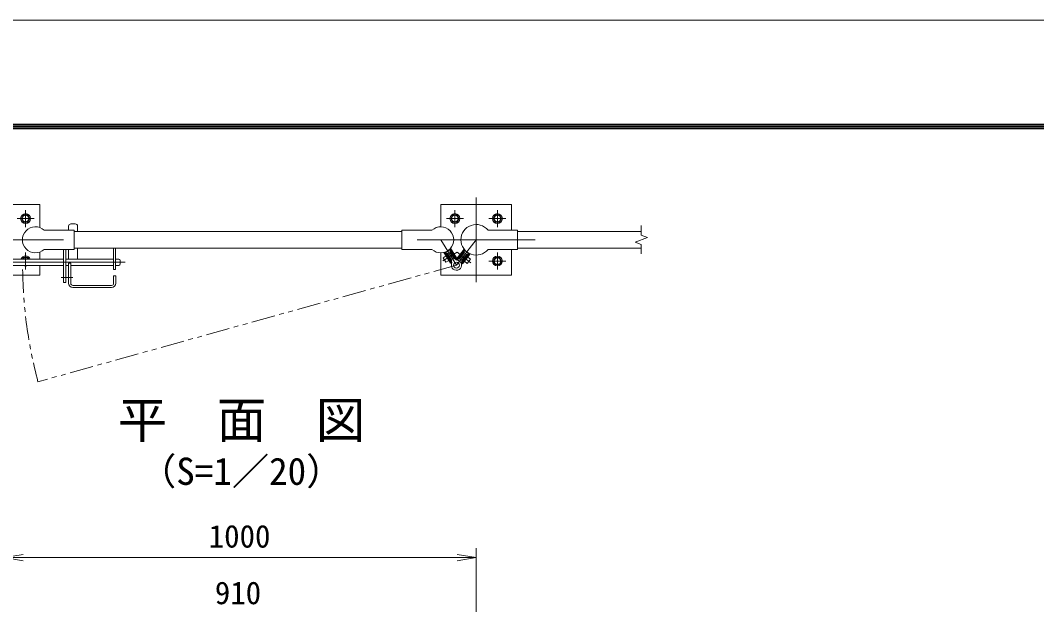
# Model space of a CAD drawing. Units: millimetres, scale not verified. Extents: x -4200 to 4200, y -2970 to 2970.
# Drawn here: x -2568 to -413, y 1732 to 2970 of the extents above; entities that cross this region are included whole.
import ezdxf
from ezdxf.enums import TextEntityAlignment as Align

# ---------------------------------------------------------------- set-up
doc = ezdxf.new("R2010")
doc.units = ezdxf.units.MM
doc.header["$LTSCALE"] = 20
doc.linetypes.add('USER1', pattern=[50.8, 31.75, -6.35, 6.35, -6.35])
doc.linetypes.add('USER2', pattern=[5, 2.5, -0.5, 0.5, -0.5, 0.5, -0.5])
doc.layers.add('0-0_D-TTL-TXT', color=7, linetype='Continuous')
for name, color, linetype, lineweight in [('0-1_D-BMK', 2, 'USER1', 13), ('0-2_D-STR1', 1, 'Continuous', 18), ('0-3_D-STR3', 3, 'Continuous', 13), ('0-4_D-STR-DIM', 7, 'Continuous', 9), ('0-5_0', 3, 'Continuous', 18), ('0-8_D-TTL', 7, 'Continuous', 9)]:
    doc.layers.add(name, color=color, linetype=linetype, lineweight=lineweight)
doc.styles.add('ＭＳ ゴシック', font='')
doc.styles.get('ＭＳ ゴシック').set_extended_font_data('MS Gothic')

# ---------------------------------------------------------------- blocks, each defined once
blk = doc.blocks.new('_Open')
at = {"layer": '0-5_0', "color": 7, "lineweight": 9}
blk.add_line((-20, 3.33), (0, 0), dxfattribs=at)
blk.add_lwpolyline([(-20, -3.33), (0, 0), (-20, 0)], dxfattribs=at)
blk = doc.blocks.new('M10-平')
at = {"layer": '0-5_0'}
blk.add_lwpolyline([(152.6, -88.1), (152.6, 88.1), (0, 176.2), (-152.6, 88.1), (-152.6, -88.1), (0, -176.2)], close=True, dxfattribs=at)
for radius in [210, 138.5]:
    blk.add_circle((0, 0), radius, dxfattribs=at)

msp = doc.modelspace()

# ---------------------------------------------------------------- linework, layer by layer
at = {"layer": '0-1_D-BMK'}
for p, q in [((-1601.55, 2415.38), (-1601.55, 2594.33)), ((-2556.55, 2531.94), (-2556.55, 2567.77)), ((-1646.55, 2531.94), (-1646.55, 2567.77)), ((-1556.55, 2531.94), (-1556.55, 2567.77)), ((-2574.46, 2549.85), (-2538.63, 2549.85)), ((-1628.63, 2549.85), (-1664.46, 2549.85)), ((-1538.63, 2549.85), (-1574.46, 2549.85)), ((-2726.55, 2504.85), (-2476.55, 2504.85)), ((-1726.55, 2504.85), (-1476.55, 2504.85)), ((-1676.7, 2504.85), (-1643.28, 2451.04)), ((-1601.55, 2504.85), (-1643.28, 2451.04)), ((-2556.55, 2441.94), (-2556.55, 2477.77)), ((-1641.7, 2478.85), (-1672.14, 2459.95)), ((-1642.06, 2478.95), (-1612.61, 2456.11)), ((-1556.55, 2441.94), (-1556.55, 2477.77)), ((-2662.86, 2457.15), (-2345.2, 2457.15)), ((-1538.63, 2459.85), (-1574.46, 2459.85)), ((-2481.32, 2424.65), (-2456.18, 2424.65))]:
    msp.add_line(p, q, dxfattribs=at)
at = {"layer": '0-1_D-BMK', "linetype": 'USER2'}
msp.add_line((-1643.28, 2451.04), (-2530.29, 2203.98), dxfattribs=at)
msp.add_arc((-1608.28, 2451.04), 954.54, 180.5332, 195, dxfattribs=at)
at = {"layer": '0-2_D-STR1'}
for p, q in [((-2453.4, 2522.35), (-1759.2, 2522.35)), ((-1514.05, 2522.35), (-1251.55, 2522.35)), ((-2453.4, 2487.35), (-1759.2, 2487.35)), ((-1514.05, 2487.35), (-1251.55, 2487.35))]:
    msp.add_line(p, q, dxfattribs=at)
at = {"layer": '0-3_D-STR3'}
for p, q in [((-2517.4, 2525.2), (-2453.4, 2525.2)), ((-2465.4, 2533.65), (-2465.4, 2525.2)), ((-2460.4, 2538.65), (-2451.4, 2538.65)), ((-2446.4, 2533.65), (-2446.4, 2522.35)), ((-1695.19, 2525.2), (-1759.2, 2525.2)), ((-1576.4, 2525.2), (-1514.05, 2525.2)), ((-2526.55, 2478.99), (-2526.55, 2463.65)), ((-2471.4, 2484.5), (-2471.4, 2414.65)), ((-2465.4, 2484.5), (-2465.4, 2463.65)), ((-2446.4, 2487.35), (-2446.4, 2463.65)), ((-2370.4, 2487.35), (-2370.4, 2442.15)), ((-2365.9, 2487.35), (-2365.9, 2442.15)), ((-1655.74, 2455.37), (-1669.92, 2478.2)), ((-1653.81, 2456.62), (-1667.63, 2478.89)), ((-1665.3, 2478.91), (-1665.62, 2477.54)), ((-1665.62, 2477.54), (-1653.98, 2458.79)), ((-1665.3, 2478.91), (-1658.5, 2483.14)), ((-1658.5, 2483.14), (-1657.12, 2482.81)), ((-1657.5, 2479.63), (-1655.8, 2480.69)), ((-1657.5, 2479.63), (-1648.01, 2464.34)), ((-1643.61, 2462.95), (-1657.44, 2485.22)), ((-1657.12, 2482.81), (-1645.48, 2464.07)), ((-1641.66, 2464.17), (-1655.81, 2486.96)), ((-1642.52, 2465.55), (-1627.26, 2485.23)), ((-1641.71, 2462.85), (-1625.77, 2483.41)), ((-1626.16, 2478.01), (-1637.19, 2463.78)), ((-1627.74, 2479.23), (-1626.16, 2478.01)), ((-1624.81, 2481.38), (-1618.48, 2476.48)), ((-2599.25, 2463.65), (-2475.9, 2463.65)), ((-2549.92, 2463.64), (-2552.14, 2467.48)), ((-2471.4, 2463.65), (-2370.4, 2463.65)), ((-2365.9, 2463.65), (-2358.9, 2463.65)), ((-2355.9, 2460.65), (-2355.9, 2453.65)), ((-1671.61, 2466.71), (-1665.23, 2470.66)), ((-1665.8, 2457.36), (-1671.61, 2466.71)), ((-1665.8, 2457.36), (-1659.43, 2461.32)), ((-1664.3, 2475.41), (-1662.6, 2476.47)), ((-1663.28, 2471.88), (-1662.43, 2472.4)), ((-1662.6, 2476.47), (-1653.1, 2461.18)), ((-1656.63, 2463.06), (-1662.43, 2472.4)), ((-1657.48, 2462.53), (-1656.63, 2463.06)), ((-1653.81, 2456.62), (-1655.76, 2455.41)), ((-1654.8, 2460.12), (-1653.1, 2461.18)), ((-1648.01, 2464.34), (-1646.31, 2465.4)), ((-1643.61, 2462.95), (-1641.66, 2464.17)), ((-1641.71, 2462.85), (-1642.62, 2463.57)), ((-1638.77, 2465.01), (-1637.19, 2463.78)), ((-1621.42, 2474.33), (-1632.45, 2460.1)), ((-1632.45, 2460.1), (-1630.87, 2458.88)), ((-1632.22, 2455.5), (-1616.28, 2476.06)), ((-1618.31, 2475.08), (-1631.83, 2457.64)), ((-1630.4, 2454.09), (-1614.15, 2475.06)), ((-1628.84, 2461.5), (-1622.1, 2470.19)), ((-1628.84, 2461.5), (-1628.05, 2460.88)), ((-1626.23, 2459.47), (-1620.3, 2454.88)), ((-1622.1, 2470.19), (-1621.31, 2469.58)), ((-1621.42, 2474.33), (-1619.84, 2473.1)), ((-1620.3, 2454.88), (-1613.56, 2463.57)), ((-1619.49, 2468.17), (-1613.56, 2463.57)), ((-1618.48, 2476.48), (-1618.31, 2475.08)), ((-2599.25, 2450.65), (-2475.9, 2450.65)), ((-2471.4, 2450.65), (-2465.4, 2450.65)), ((-2465.4, 2455.65), (-2465.4, 2412.65)), ((-2465.4, 2455.65), (-2460.9, 2455.65)), ((-2460.9, 2455.65), (-2460.9, 2412.65)), ((-2460.9, 2450.65), (-2370.4, 2450.65)), ((-2370.4, 2442.15), (-2365.9, 2442.15)), ((-2365.9, 2450.65), (-2358.9, 2450.65)), ((-1632.22, 2455.5), (-1630.4, 2454.09)), ((-2369.9, 2428.65), (-2369.9, 2412.65)), ((-2369.9, 2428.65), (-2365.4, 2428.65)), ((-2365.4, 2428.65), (-2365.4, 2412.65)), ((-2456.4, 2408.15), (-2374.4, 2408.15)), ((-2456.4, 2403.65), (-2374.4, 2403.65))]:
    msp.add_line(p, q, dxfattribs=at)
for points in [[(-2676.55, 2525.2), (-2676.55, 2579.85), (-2526.55, 2579.85), (-2526.55, 2530.72)], [(-1526.55, 2525.2), (-1526.55, 2579.85), (-1676.55, 2579.85), (-1676.55, 2532.35)], [(-2517.4, 2484.5), (-2453.4, 2484.5), (-2453.4, 2525.2)], [(-1695.19, 2484.5), (-1759.2, 2484.5), (-1759.2, 2525.2)], [(-1576.4, 2484.5), (-1514.05, 2484.5), (-1514.05, 2525.2)], [(-2526.55, 2450.65), (-2526.55, 2429.85), (-2676.55, 2429.85), (-2676.55, 2484.5)], [(-2475.9, 2484.5), (-2475.9, 2414.65), (-2471.4, 2414.65)], [(-1676.55, 2477.36), (-1676.55, 2429.85), (-1526.55, 2429.85), (-1526.55, 2484.5)], [(-1624.81, 2481.38), (-1626.21, 2481.21), (-1639.73, 2463.77)], [(-2552.14, 2467.48), (-2560.95, 2467.48), (-2563.16, 2463.65)]]:
    msp.add_lwpolyline(points, dxfattribs=at)
msp.add_circle((-1643.28, 2451.04), 6.3, dxfattribs=at)
for centre, radius, start, end in [((-2535.9, 2504.85), 27.5, 47.73142, 312.26858), ((-2460.4, 2533.65), 5, 90, 180), ((-2451.4, 2533.65), 5, 0, 90), ((-1676.7, 2504.85), 27.5, 227.73142, 132.26858), ((-1601.55, 2504.85), 32.35, 38.9806, 321.0194), ((-2556.55, 2459.85), 10.5, 21.21557, 158.78443), ((-2556.55, 2459.85), 6.93, 33.27718, 146.72282), ((-2358.9, 2460.65), 3, 0, 90), ((-1643.28, 2451.04), 10.8, 161.10578, 82.57528), ((-1658.22, 2456.15), 5, 341.10578, 31.84053), ((-1641.23, 2466.7), 5, 211.84053, 262.57528), ((-1643.68, 2466.83), 5, 281.21846, 322.21032), ((-1627.88, 2454.58), 5, 142.21032, 192.94508), ((-2556.55, 2459.85), 10.5, 241.17846, 298.82154), ((-2358.9, 2453.65), 3, 270, 0), ((-2456.4, 2412.65), 9, 180, 270), ((-2456.4, 2412.65), 4.5, 180, 270), ((-2374.4, 2412.65), 4.5, 270, 0), ((-2374.4, 2412.65), 9, 270, 0)]:
    msp.add_arc(centre, radius, start, end, dxfattribs=at)
at = {"layer": '0-4_D-STR-DIM'}
for p, q in [((-1251.55, 2514.47), (-1251.55, 2534.85)), ((-1264.76, 2500.04), (-1238.33, 2509.66)), ((-1251.55, 2495.23), (-1264.76, 2500.04)), ((-1238.33, 2509.66), (-1251.55, 2514.47)), ((-1251.55, 2474.85), (-1251.55, 2495.23)), ((-2561.55, 1831.37), (-1641.55, 1831.37)), ((-1601.55, 1516.61), (-1601.55, 1851.37))]:
    msp.add_line(p, q, dxfattribs=at)
at = {"layer": '0-8_D-TTL', "color": 2, "lineweight": 18}
msp.add_lwpolyline([(-4200, 2970), (4200, 2970), (4200, -2970), (-4200, -2970)], close=True, dxfattribs=at)
at = {"layer": '0-8_D-TTL'}
for points in [[(-3930, 2750), (3930, 2750), (3930, -2750), (-3930, -2750)], [(-3927.5, 2747.5), (3927.5, 2747.5), (3927.5, -2747.5), (-3927.5, -2747.5)], [(-3925, 2745), (3925, 2745), (3925, -2745), (-3925, -2745)], [(-3922.5, 2742.5), (3922.5, 2742.5), (3922.5, -2742.5), (-3922.5, -2742.5)], [(-3920, 2740), (3920, 2740), (3920, -2740), (-3920, -2740)]]:
    msp.add_lwpolyline(points, close=True, dxfattribs=at)

# ---------------------------------------------------------------- block references
at = {"layer": '0-3_D-STR3', "yscale": 0.05}
for p, xscale, rotation in [((-2556.55, 2549.85), -0.05, 330), ((-1646.55, 2549.85), 0.05, 30), ((-1556.55, 2549.85), 0.05, 30), ((-1556.55, 2459.85), 0.05, 30)]:
    msp.add_blockref('M10-平', p, dxfattribs=dict(at, xscale=xscale, rotation=rotation))
at = {"layer": '0-4_D-STR-DIM', "xscale": 2, "yscale": 2, "rotation": 180}
msp.add_blockref('_Open', (-2601.55, 1831.37), dxfattribs=at)
at = {"layer": '0-4_D-STR-DIM', "xscale": 2, "yscale": 2}
msp.add_blockref('_Open', (-1601.55, 1831.37), dxfattribs=at)

# ---------------------------------------------------------------- texts
at = {"layer": '0-0_D-TTL-TXT', "style": 'ＭＳ ゴシック'}
for s, height, p in [('平\u3000面\u3000図', 76.98, (-2361.44, 2061.33)), ('（S=1／20）', 57.77, (-2315.96, 1968.13))]:
    msp.add_text(s, height=height, dxfattribs=at).set_placement(p, align=Align.BOTTOM_LEFT)
at = {"layer": '0-4_D-STR-DIM', "style": 'ＭＳ ゴシック'}
for s, p in [('1000', (-2168.45, 1838.12)), ('910', (-2155.42, 1718.12))]:
    msp.add_text(s, height=48.09, dxfattribs=at).set_placement(p, align=Align.BOTTOM_LEFT)

doc.saveas('drawing.dxf')
